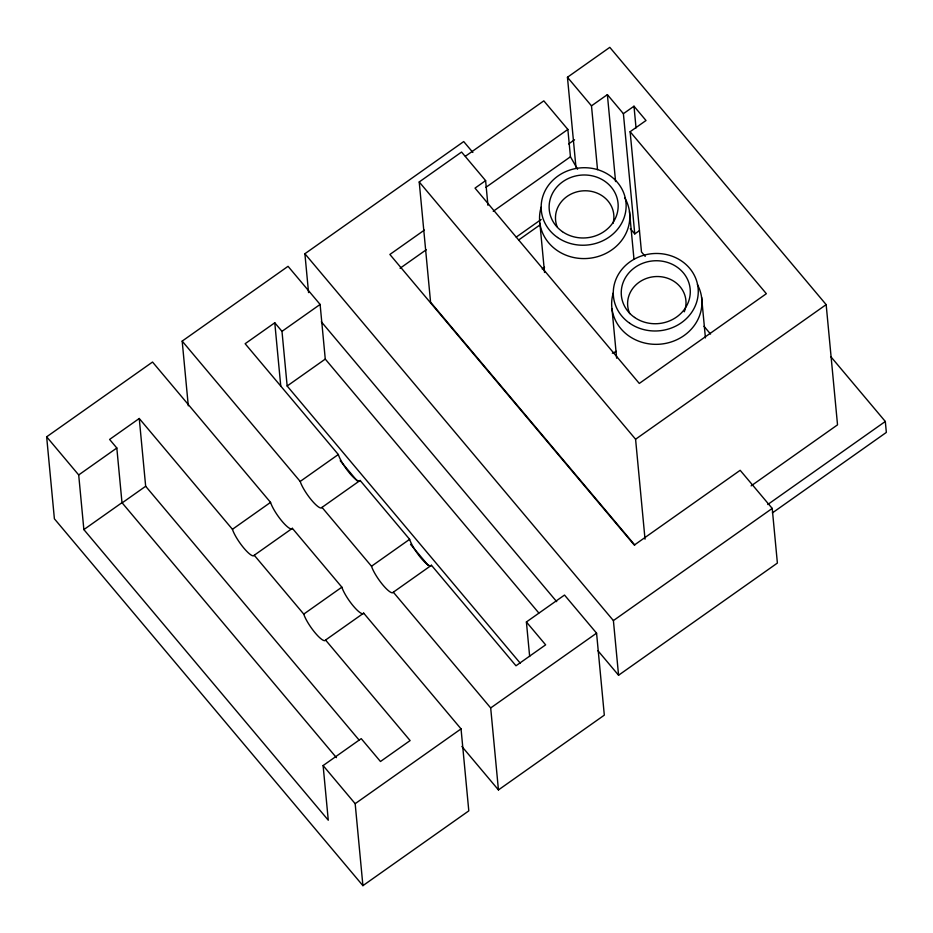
<?xml version="1.0" encoding="UTF-8"?>
<svg xmlns="http://www.w3.org/2000/svg" width="933" height="933" viewBox="0 0 933 933"><rect width="100%" height="100%" fill="white"/><g stroke="black" fill="none" stroke-linecap="round" stroke-linejoin="round"><path stroke-width="1.4" d="M308.555 292.577L304.893 253.741L463.713 141.571L472.868 152.452M46.65 436.819L152.534 362.039L270.547 502.374A18.602 4.094 54.8 0 0 282.011 521.22A18.602 4.094 54.8 0 0 292.367 528.323L341.863 587.172A18.602 4.094 54.8 0 0 353.327 606.018A18.602 4.094 54.8 0 0 363.683 613.121L461.042 728.883L468.798 810.87L362.914 885.65L54.394 518.806L46.65 436.819L78.699 474.944L83.865 529.594L328.276 820.212L323.11 765.561L361.223 738.633L380.466 761.503L410.112 740.569L325.57 640.038A18.602 4.094 54.8 0 1 315.214 632.936A18.602 4.094 54.8 0 1 303.75 614.101L254.254 555.24A18.602 4.094 54.8 0 1 243.898 548.138A18.602 4.094 54.8 0 1 232.434 529.303L139.25 418.497L109.604 439.443L116.823 448.015L121.99 502.665L336.428 757.654M188.291 405.82L182.18 341.105L288.052 266.325L320.112 304.438L325.267 359.088L538.784 612.958M634.767 544.989L430.579 302.199L419.22 181.958L461.567 152.044L485.615 180.629L487.936 205.26M575.941 167.077L567.451 77.264L609.797 47.35L826.16 304.625L837.531 424.853L751.112 485.883M465.415 156.231L543.822 100.857L567.859 129.442L570.448 156.767L577.55 169.258M520.322 663.27L287.154 386.005L281.988 331.355L274.78 322.783L245.134 343.717L338.317 454.511A18.602 4.094 54.8 0 0 349.782 473.358A18.602 4.094 54.8 0 0 360.126 480.46L409.622 539.321A18.602 4.094 54.8 0 0 421.086 558.156A18.602 4.094 54.8 0 0 431.443 565.258L515.984 665.777L545.63 644.843L526.399 621.973L564.512 595.056L596.572 633.169L604.316 715.145L498.444 789.924L461.87 746.435M485.615 180.629L475.025 188.116L639.292 383.44L766.355 293.708L630.125 131.716L646.009 120.509L633.985 106.21L623.396 113.686L634.767 233.926L639.467 230.603M597.517 169.584L591.487 105.849L607.371 94.63L623.396 113.686M424.387 230.089L389.877 254.464L634.288 545.082L740.172 470.302L772.221 508.415L777.387 563.066L618.567 675.235L597.936 650.709M78.699 474.944L116.823 448.015M281.988 331.355L320.112 304.438M485.895 187.335L567.859 129.442M568.629 143.939L574.565 139.752M400.07 268.261L426.241 249.764M493.23 211.301L570.448 156.767M83.865 529.594L121.99 502.665M287.154 386.005L325.267 359.088M121.943 503.027L145.665 486.268L139.25 418.497M516.229 237.099L541.175 219.477M518.748 239.921L540.125 224.818M542.178 268.937L544.557 267.258M232.434 529.303L270.547 502.374M182.18 341.105L300.193 481.44L338.317 454.511M254.254 555.24L292.367 528.323M300.193 481.44A18.602 4.094 54.8 0 0 311.657 500.275A18.602 4.094 54.8 0 0 322.013 507.377L360.126 480.46M303.75 614.101L341.863 587.172M322.013 507.377L371.509 566.238L409.622 539.321M325.57 640.038L363.683 613.121M371.509 566.238A18.602 4.094 54.8 0 0 382.973 585.073A18.602 4.094 54.8 0 0 393.329 592.187L431.443 565.258M645.03 539.181L635.583 439.233L826.16 304.625M767.766 504.508L885.312 421.471L830.93 356.803M618.567 675.235L613.401 620.585L772.221 508.415M362.914 885.65L355.17 803.675L461.042 728.883M498.444 789.924L490.688 707.949L596.572 633.169M772.361 512.917L886.35 432.411L885.312 421.471M567.451 77.264L591.487 105.849M630.311 228.632L634.767 233.926M645.216 256.388L641.484 251.957L630.125 131.716M704.007 326.293L710.538 334.061M419.22 181.958L635.583 439.233M304.893 253.741L613.401 620.585M321.314 321.768L556.686 601.645M340.23 460.75L357.094 480.81M410.52 544.336L428.329 565.515M393.329 592.187L490.688 707.949M145.665 486.268L359.345 740.359M323.11 765.561L355.17 803.675M701.604 297.347L705.43 337.898M633.985 106.21L636.038 127.938M629.483 211.593L633.997 259.374M607.371 94.63L615.582 181.55M612.001 308.986L616.655 358.225M539.88 223.232L544.534 272.471M526.399 621.973L529.664 656.494M274.78 322.783L280.775 386.227M629.74 313.628A29.238 26.625 -5.4 0 1 656.237 276.541A29.238 26.625 -5.4 0 1 684.274 311.797M557.083 226.591A29.238 26.625 -5.4 0 1 583.335 190.822A29.238 26.625 -5.4 0 1 613.039 223.349M697.429 284.565A45.181 41.145 -5.4 0 1 660.926 344.102A45.181 41.145 -5.4 0 1 613.273 292.939M616.305 351.321A45.181 41.145 -5.4 0 1 612.34 353.21M624.644 197.609A45.181 41.145 -5.4 0 1 589.539 258.266A45.181 41.145 -5.4 0 1 541.152 207.184M634.568 317.43A34.544 31.465 -5.4 0 0 689.965 296.006A34.544 31.465 -5.4 0 0 642.767 263.269A34.544 31.465 -5.4 0 0 634.568 317.43M562.447 231.676A34.544 31.465 -5.4 0 0 617.844 210.252A34.544 31.465 -5.4 0 0 570.646 177.515A34.544 31.465 -5.4 0 0 562.447 231.676M629.682 323.238A42.521 38.72 -5.4 0 0 697.861 296.881A42.521 38.72 -5.4 0 0 639.77 256.587A42.521 38.72 -5.4 0 0 629.682 323.238M557.561 237.483A42.521 38.72 -5.4 0 0 625.74 211.115A42.521 38.72 -5.4 0 0 567.649 170.832A42.521 38.72 -5.4 0 0 557.561 237.483"/></g></svg>
